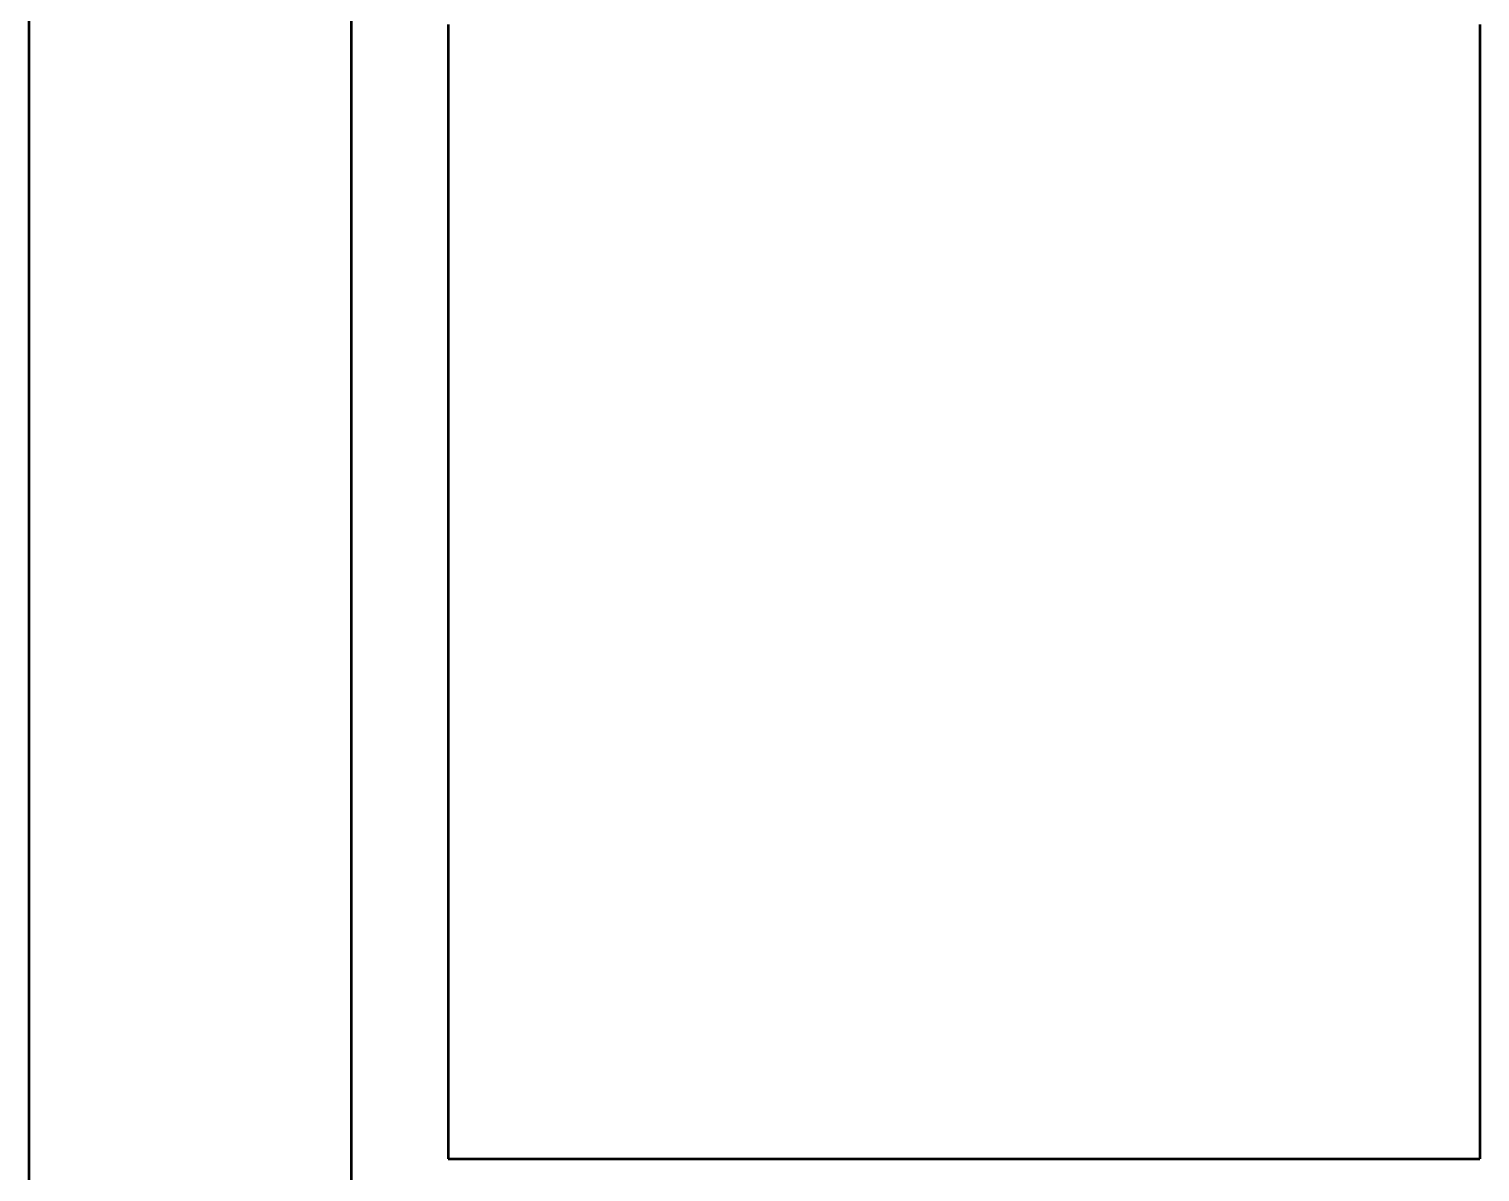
# Model space of a CAD drawing. Header units: millimetres. Extents: x 0 to 594, y 0 to 420.
# Drawn here: x 115.75 to 127, y 183.9 to 192.76 of the extents above; entities that cross this region are included whole.
import ezdxf

# ---------------------------------------------------------------- set-up
doc = ezdxf.new("R2010")
doc.units = ezdxf.units.MM
doc.linetypes.add('ISO02-TRAZOS', pattern=[3.75, 3, -0.75])
doc.layers.add('01-VISIBLE', color=7, linetype='CONTINUOUS', lineweight=50)
doc.layers.add('02-OCULTA', color=4, linetype='ISO02-TRAZOS', lineweight=25)

msp = doc.modelspace()

# ---------------------------------------------------------------- linework, layer by layer
at = {"layer": '01-VISIBLE'}
for p, q in [((118.25, 163.7), (118.25, 203.775)), ((115.75, 165.45), (115.75, 202.73)), ((119, 184), (127, 184))]:
    msp.add_line(p, q, dxfattribs=at)
for points in [[(119, 192.8), (119, 192.75), (119, 192.7), (119, 192.65), (119, 192.6), (119, 192.55), (119, 192.5), (119, 192.45), (119, 192.4), (119, 192.35), (119, 192.3), (119, 192.25), (119, 192.2), (119, 192.15), (119, 192.1), (119, 192.05), (119, 192), (119, 191.95), (119, 191.9), (119, 191.85), (119, 191.8), (119, 191.75), (119, 191.7), (119, 191.65), (119, 191.6), (119, 191.55), (119, 191.5), (119, 191.45), (119, 191.4), (119, 191.35), (119, 191.3), (119, 191.25), (119, 191.2), (119, 191.15), (119, 191.1), (119, 191.05), (119, 191), (119, 190.95), (119, 190.9), (119, 190.85), (119, 190.8), (119, 190.75), (119, 190.7), (119, 190.65), (119, 190.6), (119, 190.55), (119, 190.5), (119, 190.45), (119, 190.4), (119, 190.35), (119, 190.3), (119, 190.25), (119, 190.2), (119, 190.15), (119, 190.1), (119, 190.05), (119, 190), (119, 189.95), (119, 189.9), (119, 189.85), (119, 189.8), (119, 189.75), (119, 189.7), (119, 189.65), (119, 189.6), (119, 189.55), (119, 189.5), (119, 189.45), (119, 189.4), (119, 189.35), (119, 189.3), (119, 189.25), (119, 189.2), (119, 189.15), (119, 189.1), (119, 189.05), (119, 189), (119, 188.95), (119, 188.9), (119, 188.85), (119, 188.8), (119, 188.75), (119, 188.7), (119, 188.65), (119, 188.6), (119, 188.55), (119, 188.5), (119, 188.45), (119, 188.4), (119, 188.35), (119, 188.3), (119, 188.25), (119, 188.2), (119, 188.15), (119, 188.1), (119, 188.05), (119, 188), (119, 187.95), (119, 187.9), (119, 187.85), (119, 187.8), (119, 187.75), (119, 187.7), (119, 187.65), (119, 187.6), (119, 187.55), (119, 187.5), (119, 187.45), (119, 187.4), (119, 187.35), (119, 187.3), (119, 187.25), (119, 187.2), (119, 187.15), (119, 187.1), (119, 187.05), (119, 187), (119, 186.95), (119, 186.9), (119, 186.85), (119, 186.8), (119, 186.75), (119, 186.7), (119, 186.65), (119, 186.6), (119, 186.55), (119, 186.5), (119, 186.45), (119, 186.4), (119, 186.35), (119, 186.3), (119, 186.25), (119, 186.2), (119, 186.15), (119, 186.1), (119, 186.05), (119, 186), (119, 185.95), (119, 185.9), (119, 185.85), (119, 185.8), (119, 185.75), (119, 185.7), (119, 185.65), (119, 185.6), (119, 185.55), (119, 185.5), (119, 185.45), (119, 185.4), (119, 185.35), (119, 185.3), (119, 185.25), (119, 185.2), (119, 185.15), (119, 185.1), (119, 185.05), (119, 185), (119, 184.95), (119, 184.9), (119, 184.85), (119, 184.8), (119, 184.75), (119, 184.7), (119, 184.65), (119, 184.6), (119, 184.55), (119, 184.5), (119, 184.45), (119, 184.4), (119, 184.35), (119, 184.3), (119, 184.25), (119, 184.2), (119, 184.15), (119, 184.1), (119, 184.05), (119, 184)], [(127, 192.8), (127, 192.75), (127, 192.7), (127, 192.65), (127, 192.6), (127, 192.55), (127, 192.5), (127, 192.45), (127, 192.4), (127, 192.35), (127, 192.3), (127, 192.25), (127, 192.2), (127, 192.15), (127, 192.1), (127, 192.05), (127, 192), (127, 191.95), (127, 191.9), (127, 191.85), (127, 191.8), (127, 191.75), (127, 191.7), (127, 191.65), (127, 191.6), (127, 191.55), (127, 191.5), (127, 191.45), (127, 191.4), (127, 191.35), (127, 191.3), (127, 191.25), (127, 191.2), (127, 191.15), (127, 191.1), (127, 191.05), (127, 191), (127, 190.95), (127, 190.9), (127, 190.85), (127, 190.8), (127, 190.75), (127, 190.7), (127, 190.65), (127, 190.6), (127, 190.55), (127, 190.5), (127, 190.45), (127, 190.4), (127, 190.35), (127, 190.3), (127, 190.25), (127, 190.2), (127, 190.15), (127, 190.1), (127, 190.05), (127, 190), (127, 189.95), (127, 189.9), (127, 189.85), (127, 189.8), (127, 189.75), (127, 189.7), (127, 189.65), (127, 189.6), (127, 189.55), (127, 189.5), (127, 189.45), (127, 189.4), (127, 189.35), (127, 189.3), (127, 189.25), (127, 189.2), (127, 189.15), (127, 189.1), (127, 189.05), (127, 189), (127, 188.95), (127, 188.9), (127, 188.85), (127, 188.8), (127, 188.75), (127, 188.7), (127, 188.65), (127, 188.6), (127, 188.55), (127, 188.5), (127, 188.45), (127, 188.4), (127, 188.35), (127, 188.3), (127, 188.25), (127, 188.2), (127, 188.15), (127, 188.1), (127, 188.05), (127, 188), (127, 187.95), (127, 187.9), (127, 187.85), (127, 187.8), (127, 187.75), (127, 187.7), (127, 187.65), (127, 187.6), (127, 187.55), (127, 187.5), (127, 187.45), (127, 187.4), (127, 187.35), (127, 187.3), (127, 187.25), (127, 187.2), (127, 187.15), (127, 187.1), (127, 187.05), (127, 187), (127, 186.95), (127, 186.9), (127, 186.85), (127, 186.8), (127, 186.75), (127, 186.7), (127, 186.65), (127, 186.6), (127, 186.55), (127, 186.5), (127, 186.45), (127, 186.4), (127, 186.35), (127, 186.3), (127, 186.25), (127, 186.2), (127, 186.15), (127, 186.1), (127, 186.05), (127, 186), (127, 185.95), (127, 185.9), (127, 185.85), (127, 185.8), (127, 185.75), (127, 185.7), (127, 185.65), (127, 185.6), (127, 185.55), (127, 185.5), (127, 185.45), (127, 185.4), (127, 185.35), (127, 185.3), (127, 185.25), (127, 185.2), (127, 185.15), (127, 185.1), (127, 185.05), (127, 185), (127, 184.95), (127, 184.9), (127, 184.85), (127, 184.8), (127, 184.75), (127, 184.7), (127, 184.65), (127, 184.6), (127, 184.55), (127, 184.5), (127, 184.45), (127, 184.4), (127, 184.35), (127, 184.3), (127, 184.25), (127, 184.2), (127, 184.15), (127, 184.1), (127, 184.05), (127, 184)]]:
    msp.add_lwpolyline(points, dxfattribs=at)
at = {"layer": '02-OCULTA'}
for p, q in [((115.75, 165.45), (115.75, 204.5)), ((115.75, 165.45), (115.75, 204.5)), ((115.75, 165.45), (115.75, 204.5)), ((118.25, 163.7), (118.25, 204.5)), ((118.25, 163.7), (118.25, 204.5)), ((118.25, 163.7), (118.25, 204.5))]:
    msp.add_line(p, q, dxfattribs=at)
for points in [[(119, 184), (119, 184.1), (119, 184.2), (119, 184.3), (119, 184.4), (119, 184.5), (119, 184.6), (119, 184.7), (119, 184.8), (119, 184.9), (119, 185), (119, 185.1), (119, 185.2), (119, 185.3), (119, 185.4), (119, 185.5), (119, 185.6), (119, 185.7), (119, 185.8), (119, 185.9), (119, 186), (119, 186.1), (119, 186.2), (119, 186.3), (119, 186.4), (119, 186.5), (119, 186.6), (119, 186.7), (119, 186.8), (119, 186.9), (119, 187), (119, 187.1), (119, 187.2), (119, 187.3), (119, 187.4), (119, 187.5), (119, 187.6), (119, 187.7), (119, 187.8), (119, 187.9), (119, 188), (119, 188.1), (119, 188.2), (119, 188.3), (119, 188.4), (119, 188.5), (119, 188.6), (119, 188.7), (119, 188.8), (119, 188.9), (119, 189), (119, 189.1), (119, 189.2), (119, 189.3), (119, 189.4), (119, 189.5), (119, 189.6), (119, 189.7), (119, 189.8), (119, 189.9), (119, 190), (119, 190.1), (119, 190.2), (119, 190.3), (119, 190.4), (119, 190.5), (119, 190.6), (119, 190.7), (119, 190.8), (119, 190.9), (119, 191), (119, 191.1), (119, 191.2), (119, 191.3), (119, 191.4), (119, 191.5), (119, 191.6), (119, 191.7), (119, 191.8), (119, 191.9), (119, 192), (119, 192.1), (119, 192.2), (119, 192.3), (119, 192.4), (119, 192.5), (119, 192.6), (119, 192.7), (119, 192.8)], [(127, 184), (127, 184.1), (127, 184.2), (127, 184.3), (127, 184.4), (127, 184.5), (127, 184.6), (127, 184.7), (127, 184.8), (127, 184.9), (127, 185), (127, 185.1), (127, 185.2), (127, 185.3), (127, 185.4), (127, 185.5), (127, 185.6), (127, 185.7), (127, 185.8), (127, 185.9), (127, 186), (127, 186.1), (127, 186.2), (127, 186.3), (127, 186.4), (127, 186.5), (127, 186.6), (127, 186.7), (127, 186.8), (127, 186.9), (127, 187), (127, 187.1), (127, 187.2), (127, 187.3), (127, 187.4), (127, 187.5), (127, 187.6), (127, 187.7), (127, 187.8), (127, 187.9), (127, 188), (127, 188.1), (127, 188.2), (127, 188.3), (127, 188.4), (127, 188.5), (127, 188.6), (127, 188.7), (127, 188.8), (127, 188.9), (127, 189), (127, 189.1), (127, 189.2), (127, 189.3), (127, 189.4), (127, 189.5), (127, 189.6), (127, 189.7), (127, 189.8), (127, 189.9), (127, 190), (127, 190.1), (127, 190.2), (127, 190.3), (127, 190.4), (127, 190.5), (127, 190.6), (127, 190.7), (127, 190.8), (127, 190.9), (127, 191), (127, 191.1), (127, 191.2), (127, 191.3), (127, 191.4), (127, 191.5), (127, 191.6), (127, 191.7), (127, 191.8), (127, 191.9), (127, 192), (127, 192.1), (127, 192.2), (127, 192.3), (127, 192.4), (127, 192.5), (127, 192.6), (127, 192.7), (127, 192.8)]]:
    msp.add_lwpolyline(points, dxfattribs=at)

doc.saveas('drawing.dxf')
